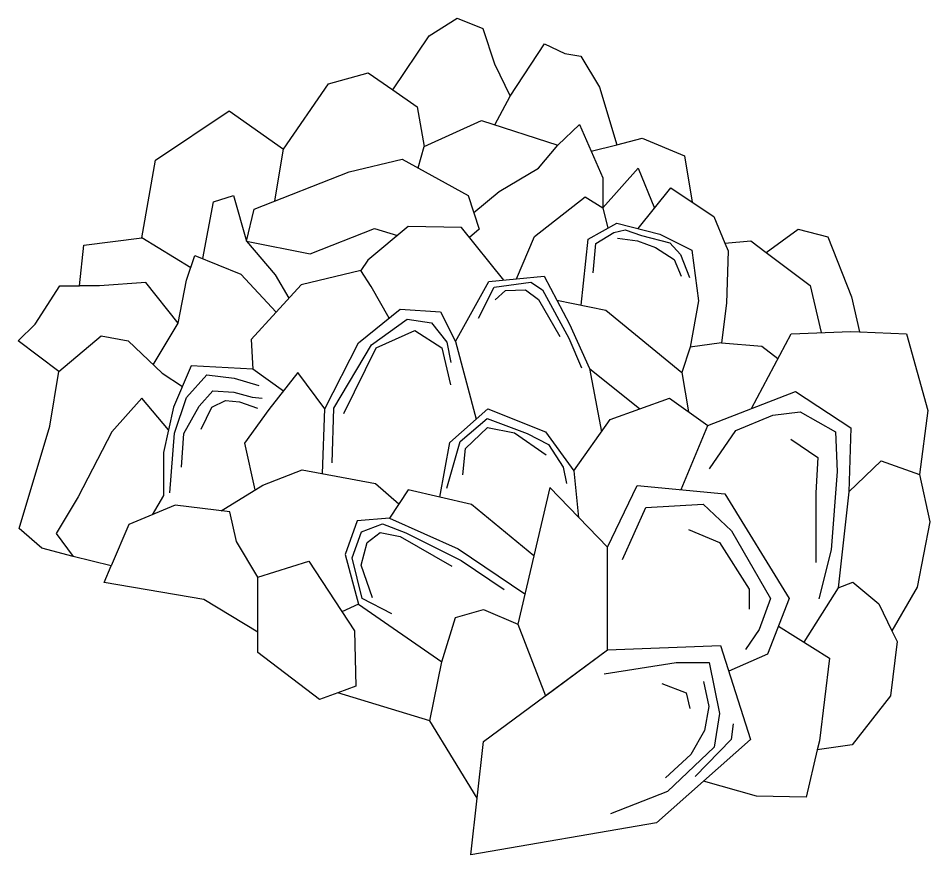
# Model space of a CAD drawing. Header units: feet. Extents: x 89 to 238, y -57 to 31.
# Drawn here: x 111.574 to 116.381, y -27.353 to -22.941 of the extents above; entities that cross this region are included whole.
import ezdxf

# ---------------------------------------------------------------- set-up
doc = ezdxf.new("R2010")
doc.units = ezdxf.units.FT
doc.header["$MEASUREMENT"] = 0
doc.layers.add('inner', color=1, linetype='Continuous')
doc.layers.add('outer', color=3, linetype='Continuous')

msp = doc.modelspace()

# ---------------------------------------------------------------- linework, layer by layer
at = {"layer": 'inner'}
for points in [[(113.5489, -23.3186), (113.6783, -23.4085), (113.7143, -23.6169)], [(114.0878, -23.5033), (114.168, -23.353)], [(113.6832, -23.7303), (113.7143, -23.6169), (114.0163, -23.4804), (114.419, -23.6098)], [(113.9765, -23.9652), (114.1098, -23.8542), (114.3183, -23.732), (114.419, -23.6098), (114.5341, -23.5019), (114.6563, -23.7823), (114.6563, -23.9404)], [(112.9276, -23.9047), (112.9735, -23.6313)], [(114.5952, -23.6421), (114.7301, -23.608)], [(112.7788, -24.1168), (112.8189, -23.9474), (113.3185, -23.7512), (113.5996, -23.6843), (113.9475, -23.876), (114.0055, -24.0544), (113.9542, -24.0972)], [(114.2014, -24.3156), (114.2968, -24.0914), (114.5629, -23.8829), (114.6563, -23.9404), (114.8433, -23.732), (114.9294, -23.9427)], [(114.8437, -24.0506), (115.0151, -23.8348), (115.1286, -23.9105)], [(112.547, -24.2088), (112.6033, -23.9095), (112.71, -23.8758), (112.7788, -24.1168), (112.9291, -24.2943), (113.0015, -24.4172)], [(114.6563, -23.9404), (114.6832, -24.0479)], [(114.5431, -24.454), (114.5789, -24.1062), (114.7302, -24.0217), (114.9572, -24.0795), (115.1263, -24.1641), (115.1619, -24.431), (115.1174, -24.6757), (115.0729, -24.8092)], [(112.7788, -24.1168), (113.1133, -24.1837), (113.4524, -24.0499), (113.5748, -24.0862)], [(114.1357, -24.3219), (113.9113, -24.0439), (113.6309, -24.0395), (113.4172, -24.2175), (113.3816, -24.2708)], [(114.6057, -24.2833), (114.6194, -24.1291), (114.7145, -24.0714), (114.7744, -24.0567), (114.8605, -24.0873), (115.0099, -24.1257), (115.0665, -24.188), (115.114, -24.309)], [(112.4841, -24.257), (112.2256, -24.0986)], [(114.7348, -24.1009), (114.839, -24.1156), (114.934, -24.1495), (115.0336, -24.214), (115.0698, -24.3011)], [(115.3004, -24.1268), (115.3177, -24.1685), (115.3088, -24.4444), (115.2821, -24.6535), (115.1174, -24.6757)], [(115.5181, -24.1758), (115.7495, -24.3509), (115.8076, -24.5993)], [(112.2866, -24.7687), (112.4174, -24.5494), (112.4621, -24.3219), (112.5061, -24.1921), (112.7476, -24.2907), (112.9343, -24.4911)], [(113.5306, -24.5225), (113.435, -24.3554), (113.3816, -24.2708), (113.0656, -24.3465), (112.803, -24.6357), (112.8119, -24.7914)], [(113.8793, -24.6464), (114.0556, -24.3295), (114.3473, -24.3017), (114.4806, -24.5544), (114.5861, -24.7876), (114.6499, -25.1227)], [(112.4174, -24.5494), (112.2479, -24.3353), (112.0026, -24.3532), (111.8978, -24.3532)], [(114.0009, -24.5226), (114.0836, -24.3591), (114.2767, -24.3333), (114.3392, -24.3738), (114.4771, -24.6292), (114.5451, -24.7854)], [(114.0892, -24.427), (114.1443, -24.3774), (114.2491, -24.3738), (114.3171, -24.4252), (114.4293, -24.62)], [(114.4139, -24.4281), (114.6724, -24.48), (115.0729, -24.8092), (115.1093, -25.0168)], [(113.1787, -25.3429), (113.1906, -25.0013), (113.3681, -24.6535), (113.5882, -24.4761), (113.8012, -24.4903), (113.8793, -24.6464), (113.9888, -25.0557)], [(113.2301, -25.2857), (113.2388, -24.9981), (113.4364, -24.664), (113.6253, -24.5274), (113.7532, -24.5478), (113.8346, -24.6495), (113.8549, -24.757)], [(113.2907, -25.0263), (113.4616, -24.68), (113.6648, -24.5877), (113.808, -24.68), (113.8542, -24.8739)], [(115.4414, -24.9991), (115.6499, -24.6049), (115.9653, -24.5936), (116.0097, -24.5954)], [(111.7885, -24.8035), (112.0115, -24.6163), (112.1543, -24.643), (112.3327, -24.8125), (112.4403, -24.8826)], [(115.2821, -24.6535), (115.4958, -24.6713), (115.5804, -24.7362)], [(112.9722, -24.9071), (112.8119, -24.7914), (112.487, -24.7736), (112.3936, -24.9916), (112.3401, -25.2319), (112.3401, -25.4588), (112.2803, -25.5604)], [(114.5861, -24.7876), (114.852, -25.0013)], [(112.3745, -25.4445), (112.3986, -25.13), (112.4615, -24.9412), (112.5689, -24.821), (112.7133, -24.8395), (112.8428, -24.8783)], [(113.1906, -25.0013), (113.0478, -24.8092), (112.8965, -25.005), (112.7674, -25.1829), (112.8219, -25.4287)], [(112.3668, -25.1117), (112.2255, -24.9442), (112.0682, -25.1228), (111.8895, -25.4658), (111.7751, -25.6588), (111.8641, -25.78)], [(112.4356, -25.3094), (112.4467, -25.1318), (112.5282, -24.9875), (112.6004, -24.9061), (112.7114, -24.9135), (112.8077, -24.9394), (112.8613, -24.9449)], [(114.5041, -25.3278), (114.6958, -25.0581), (115.0082, -24.9445), (115.2105, -25.0892)], [(115.0697, -25.427), (115.2105, -25.0892), (115.6724, -24.909), (115.9653, -25.1004), (115.954, -25.4383), (115.8977, -25.9451), (115.7174, -26.2322)], [(112.5393, -25.1078), (112.5948, -24.993), (112.667, -24.9579), (112.741, -24.9634), (112.8354, -24.9967)], [(113.7976, -25.4672), (113.8509, -25.1787), (114.0497, -25.0013), (114.355, -25.1219), (114.5041, -25.3278), (114.5289, -25.5734)], [(115.2193, -25.3167), (115.359, -25.1145), (115.5527, -25.0347), (115.6981, -25.0176), (115.8833, -25.123), (115.8919, -25.331), (115.8605, -25.744), (115.795, -26.0033)], [(113.8335, -25.4192), (113.905, -25.1735), (114.0463, -25.0524), (114.2572, -25.1313), (114.3709, -25.19), (114.448, -25.3091), (114.4645, -25.3953)], [(113.9188, -25.3495), (113.9327, -25.211), (114.0482, -25.1002), (114.1913, -25.1279), (114.3576, -25.2433)], [(115.6479, -25.1614), (115.7897, -25.2574), (115.7806, -25.4449), (115.7806, -25.8106)], [(115.954, -25.4383), (116.1251, -25.2758), (116.3258, -25.3482)], [(112.6436, -25.5391), (112.8634, -25.403), (113.0718, -25.3232), (113.4576, -25.3941), (113.5814, -25.5027)], [(114.681, -25.7311), (114.8387, -25.4045), (115.3006, -25.4495), (115.6386, -26.0014), (115.5259, -26.2942), (115.3211, -26.3844)], [(114.2923, -25.7761), (113.9642, -25.5062), (113.631, -25.4283), (113.5318, -25.5771), (113.8933, -25.7401), (114.2452, -25.9771)], [(112.8371, -25.8889), (112.726, -25.7), (112.6905, -25.5448), (112.4023, -25.5094), (112.1584, -25.6113), (112.0652, -25.8292)], [(114.7604, -25.7953), (114.8837, -25.5214), (115.1851, -25.5031), (115.3358, -25.6446), (115.5413, -26.0007), (115.4819, -26.165), (115.4089, -26.27)], [(113.5318, -25.5771), (113.3616, -25.5913), (113.2978, -25.7684), (113.3687, -26.0306), (113.8083, -26.3353)], [(113.5441, -26.082), (113.3886, -26.0015), (113.3355, -25.7875), (113.3849, -25.6502), (113.4947, -25.6082), (113.6173, -25.6557), (113.9102, -25.8003), (114.1371, -25.9539)], [(113.4417, -25.9978), (113.3831, -25.8259), (113.4142, -25.7051), (113.4819, -25.6539), (113.5881, -25.674), (113.8608, -25.8314)], [(115.1083, -25.6369), (115.2729, -25.7055), (115.4284, -25.9523), (115.4284, -26.0575)], [(112.8371, -26.1787), (112.8371, -25.8889), (113.1064, -25.8039), (113.3475, -26.1723), (113.3546, -26.4629), (113.2589, -26.4983)], [(115.8977, -25.9451), (115.9753, -25.9147), (116.1119, -26.0292), (116.1815, -26.1716)], [(113.3687, -26.0306), (113.2815, -26.0715)], [(113.7445, -26.6471), (113.8083, -26.3353), (113.8792, -26.1015), (114.028, -26.059), (114.2078, -26.1365)], [(115.5823, -26.1478), (115.8526, -26.3167), (115.7988, -26.7511), (115.7873, -26.7999)], [(113.9938, -27.0543), (114.0276, -26.7559), (114.681, -26.2716), (115.2781, -26.2491), (115.4358, -26.7446), (115.188, -26.9642)], [(114.6645, -26.3978), (115.0435, -26.3385), (115.2171, -26.3385), (115.2719, -26.6078), (115.2445, -26.7858), (114.9979, -27.0186), (114.6965, -27.1373)], [(114.9676, -26.4487), (115.0964, -26.4992), (115.1148, -26.582)], [(115.1873, -26.4396), (115.216, -26.5705), (115.1927, -26.6979), (115.1209, -26.8235), (114.9869, -26.9475)], [(115.3444, -26.662), (115.3329, -26.7449), (115.144, -26.9395)]]:
    msp.add_lwpolyline(points, dxfattribs=at)
msp.add_lwpolyline([(114.681, -26.2716), (114.681, -25.7311), (114.3768, -25.4158), (114.2078, -26.1365), (114.3543, -26.5138)], close=True, dxfattribs=at)
at = {"layer": 'outer'}
msp.add_lwpolyline([(112.0652, -25.8292), (111.8641, -25.78), (111.699, -25.7354), (111.5784, -25.6327), (111.7411, -25.0917), (111.7885, -24.8035), (111.5743, -24.643), (111.6636, -24.5538), (111.7929, -24.3532), (111.8978, -24.3532), (111.9197, -24.1382), (112.2256, -24.0986), (112.2975, -23.6888), (112.6859, -23.43), (112.9735, -23.6313), (113.2109, -23.2863), (113.4194, -23.2288), (113.5489, -23.3186), (113.7419, -23.0342), (113.8887, -22.9411), (114.0241, -22.9947), (114.0862, -23.1809), (114.168, -23.353), (114.3486, -23.0765), (114.4559, -23.1273), (114.5405, -23.1414), (114.6393, -23.305), (114.7301, -23.608), (114.8649, -23.5738), (115.0878, -23.6673), (115.1286, -23.9105), (115.2421, -23.9861), (115.3004, -24.1268), (115.4379, -24.1151), (115.5181, -24.1758), (115.6868, -24.0539), (115.8427, -24.0936), (115.9674, -24.411), (116.0097, -24.5954), (116.2582, -24.6049), (116.3709, -25.0103), (116.3258, -25.3482), (116.3807, -25.5975), (116.3146, -25.9411), (116.1815, -26.1716), (116.2089, -26.2275), (116.1736, -26.5139), (115.9717, -26.7734), (115.7873, -26.7999), (115.7287, -27.0487), (115.4669, -27.0435), (115.188, -26.9642), (114.9401, -27.1838), (113.96, -27.3528), (113.9938, -27.0543), (113.7445, -26.6471), (113.2589, -26.4983), (113.1632, -26.5338), (112.8371, -26.2857), (112.8371, -26.1787), (112.553, -26.0058), (112.0278, -25.9168)], close=True, dxfattribs=at)

doc.saveas('drawing.dxf')
